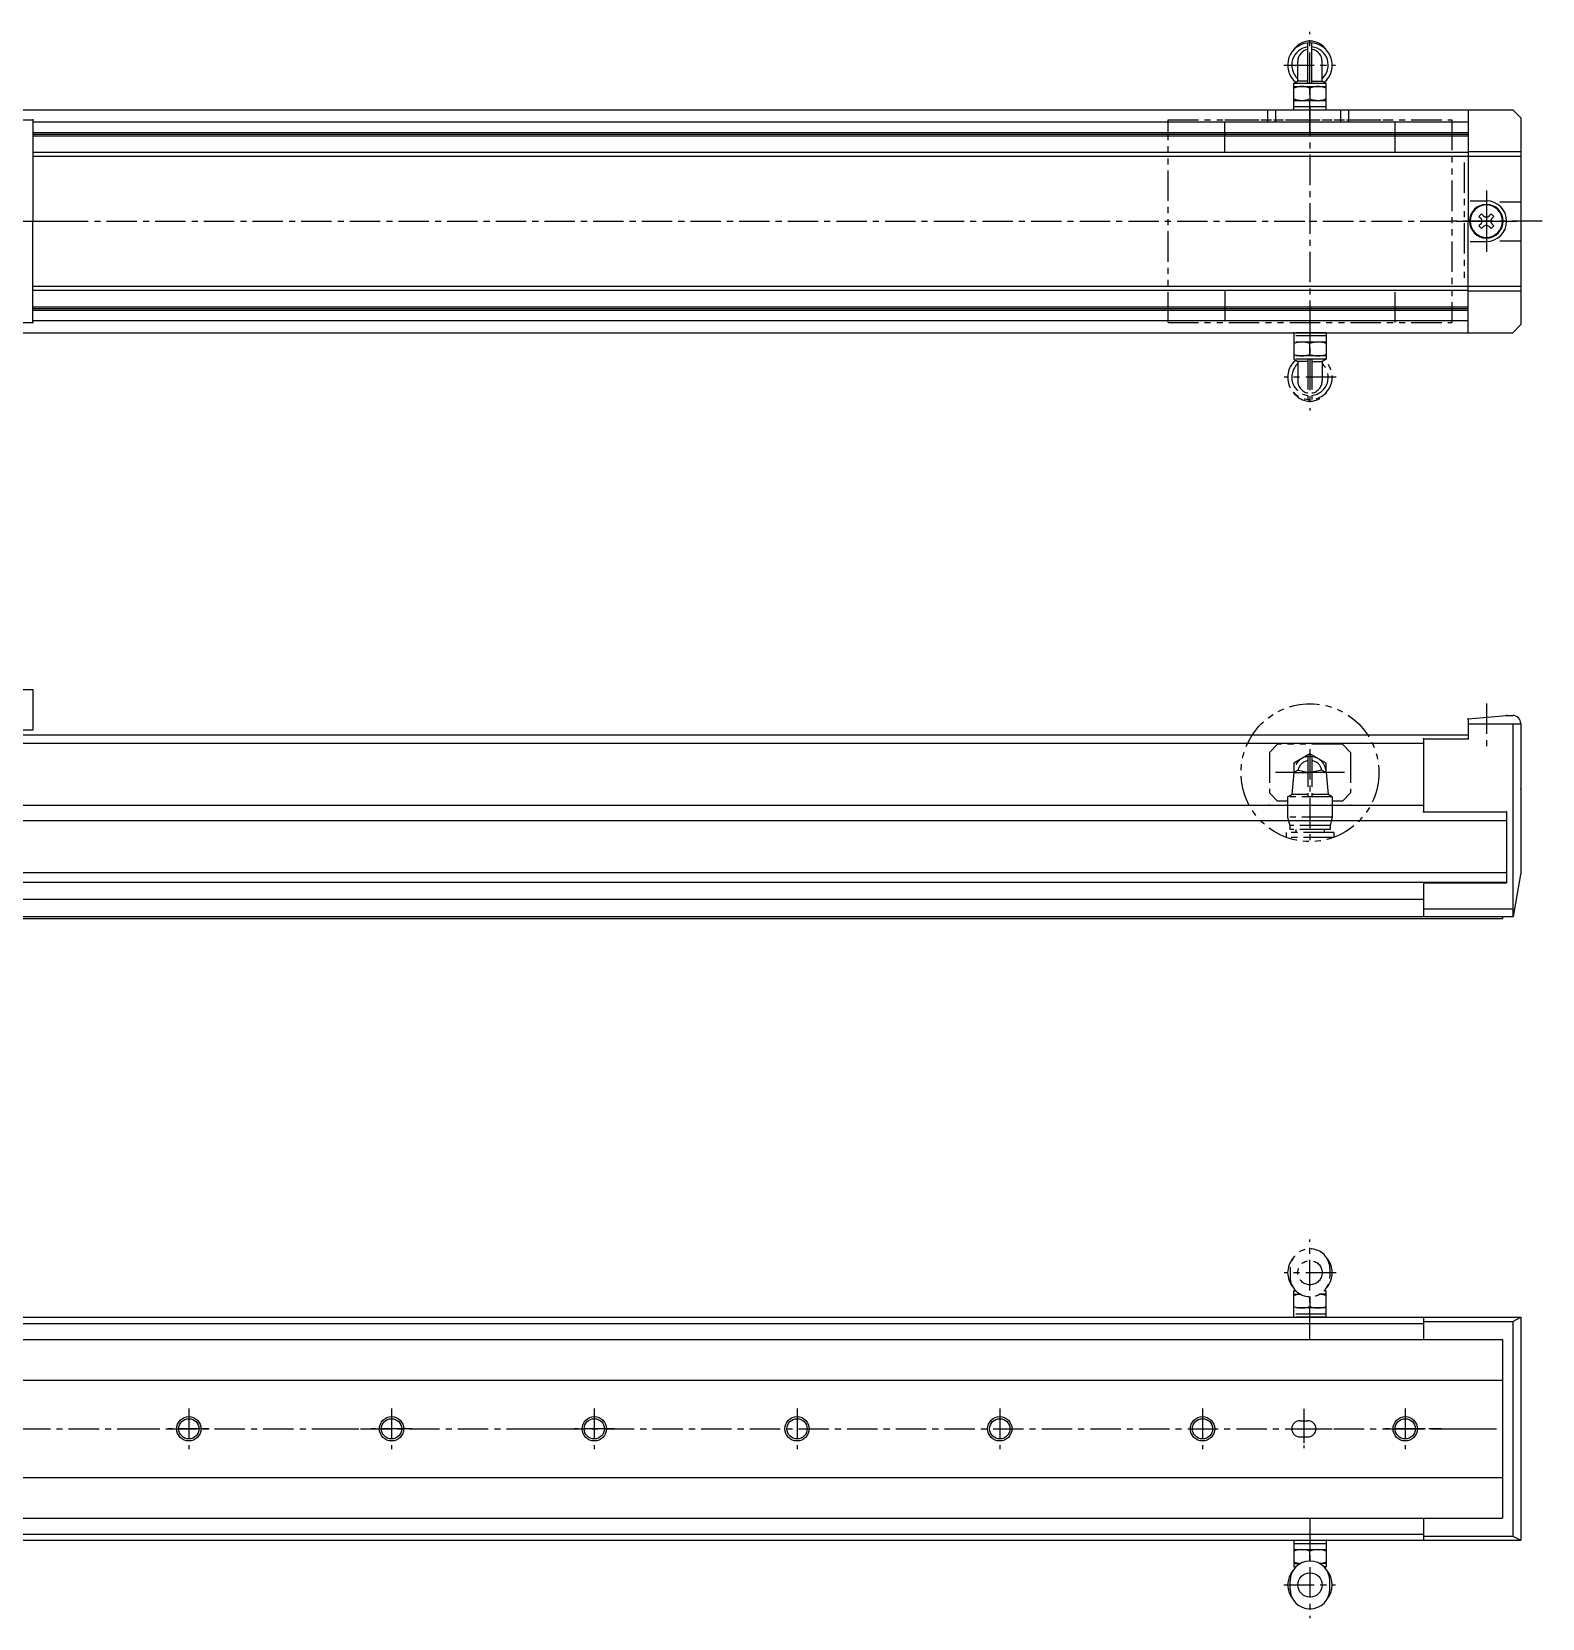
# Model space of a CAD drawing. Extents: x -697 to 64, y 122 to 519.
# Drawn here: x -308.3 to 64.3, y 127.2 to 518.5 of the extents above; entities that cross this region are included whole.
import ezdxf

# ---------------------------------------------------------------- set-up
doc = ezdxf.new("R2010")
doc.units = 0
for name, pattern in [('CENTER', [12, 7.5, -1.5, 1.5, -1.5]), ('CONTINOUS', [0]), ('PHANTOM', [15, 7.5, -1.5, 1.5, -1.5, 1.5, -1.5])]:
    doc.linetypes.add(name, pattern=pattern)
doc.layers.get('0').update_dxf_attribs({"linetype": 'CONTINUOUS'})
doc.layers.add('CENTER', color=1, linetype='CENTER')

msp = doc.modelspace()

# ---------------------------------------------------------------- linework, layer by layer
at = {"color": 7, "linetype": 'CONTINOUS'}
for p, q in [((6.48, 505.79), (6.48, 515.76)), ((7.48, 505.79), (7.48, 515.76)), ((3.98, 506.36), (3.98, 511.19)), ((9.98, 506.36), (9.98, 511.19)), ((2.98, 505.79), (3.98, 506.36)), ((2.98, 499.29), (2.98, 505.79)), ((2.98, 505.79), (10.98, 505.79)), ((2.98, 504.99), (10.98, 504.99)), ((6.48, 506.36), (3.98, 506.36)), ((7.48, 506.36), (9.98, 506.36)), ((10.98, 505.79), (9.98, 506.36)), ((10.98, 499.29), (10.98, 505.79)), ((2.98, 501.59), (10.98, 501.59)), ((6.98, 504.63), (6.98, 501.94)), ((-491.02, 499.29), (45.98, 499.29)), ((-3.52, 499.29), (-3.52, 496.29)), ((-1.52, 499.29), (-1.52, 496.29)), ((2.98, 500.09), (10.98, 500.09)), ((2.98, 499.29), (10.98, 499.29)), ((14.48, 499.29), (14.48, 496.29)), ((16.48, 499.29), (16.48, 496.29)), ((45.98, 499.29), (56.98, 499.29)), ((45.98, 499.29), (45.98, 471.79)), ((58.98, 497.29), (56.98, 499.29)), ((58.98, 497.29), (58.98, 446.29)), ((-321.52, 496.79), (-308.02, 496.79)), ((-308.02, 496.79), (-308.02, 471.79)), ((-308.02, 496.29), (45.98, 496.29)), ((-308.02, 493.69), (45.98, 493.69)), ((-308.02, 493.29), (45.98, 493.29)), ((-308.02, 492.88), (45.98, 492.88)), ((-308.02, 488.79), (45.98, 488.79)), ((-308.02, 487.79), (45.98, 487.79)), ((45.98, 488.99), (58.98, 488.99)), ((45.98, 487.79), (58.98, 487.79)), ((46.49, 476.79), (50.48, 476.79)), ((49.32, 473.6), (48.67, 472.95)), ((49.82, 473.1), (49.32, 473.6)), ((51.64, 473.6), (51.15, 473.1)), ((52.29, 472.95), (51.64, 473.6)), ((53.8, 476.59), (58.98, 476.59)), ((-308.02, 446.79), (-308.02, 471.79)), ((45.98, 444.29), (45.98, 471.79)), ((48.67, 472.95), (49.17, 472.45)), ((49.17, 471.12), (48.67, 470.63)), ((48.67, 470.63), (49.32, 469.98)), ((49.32, 469.98), (49.82, 470.47)), ((51.15, 470.47), (51.64, 469.98)), ((51.64, 469.98), (52.29, 470.63)), ((51.8, 472.45), (52.29, 472.95)), ((52.29, 470.63), (51.8, 471.12)), ((46.49, 466.79), (50.48, 466.79)), ((53.8, 466.98), (58.98, 466.98)), ((-308.02, 455.79), (45.98, 455.79)), ((-308.02, 454.79), (45.98, 454.79)), ((45.98, 455.79), (58.98, 455.79)), ((45.98, 454.59), (58.98, 454.59)), ((-308.02, 450.69), (45.98, 450.69)), ((-308.02, 450.29), (45.98, 450.29)), ((-321.52, 446.79), (-308.02, 446.79)), ((-308.02, 449.88), (45.98, 449.88)), ((-308.02, 447.29), (45.98, 447.29)), ((58.98, 446.29), (56.98, 444.29)), ((-491.02, 444.29), (45.98, 444.29)), ((45.98, 444.29), (56.98, 444.29)), ((-322.02, 356.29), (-308.02, 356.29)), ((-308.02, 356.29), (-308.02, 346.29)), ((45.98, 349.06), (55.48, 349.89)), ((45.98, 349.01), (45.98, 344.09)), ((55.48, 349.89), (56.98, 349.89)), ((-494.9, 345.09), (45.98, 345.09)), ((-308.02, 346.29), (-378.02, 346.29)), ((45.98, 347.79), (58.98, 347.79)), ((56.98, 347.79), (56.98, 300.29)), ((58.98, 347.89), (58.98, 310.63)), ((-494.9, 343.09), (34.98, 343.09)), ((34.98, 344.09), (45.98, 344.09)), ((34.98, 344.09), (34.98, 326.09)), ((-494.9, 327.79), (34.98, 327.79)), ((34.98, 326.09), (55.48, 326.09)), ((55.48, 326.09), (55.48, 311.29)), ((-514.82, 323.96), (55.48, 323.96)), ((-514.82, 311.12), (55.48, 311.12)), ((55.48, 311.29), (55.48, 308.59)), ((57.16, 300.29), (58.98, 310.63)), ((-514.82, 308.79), (55.48, 308.79)), ((34.98, 308.59), (55.48, 308.59)), ((34.98, 308.59), (34.98, 300.29)), ((-494.9, 304.62), (34.98, 304.62)), ((34.98, 302.18), (56.98, 302.18)), ((-494.9, 300.29), (34.98, 300.29)), ((-443.52, 299.79), (-257.93, 299.79)), ((-282.05, 299.79), (54.48, 299.79)), ((34.98, 300.29), (57.16, 300.29)), ((54.48, 300.29), (54.48, 299.79)), ((54.48, 300.29), (56.16, 300.29)), ((-521.02, 201.46), (58.98, 201.46)), ((-496.02, 199.96), (34.98, 199.96)), ((34.98, 201.46), (34.98, 195.96)), ((34.98, 200.46), (56.98, 200.46)), ((56.98, 200.46), (58.98, 201.46)), ((56.98, 200.46), (56.98, 147.46)), ((58.98, 201.46), (58.98, 146.46)), ((-511.02, 195.96), (54.48, 195.96)), ((54.48, 195.96), (54.48, 151.96)), ((-511.02, 185.96), (54.48, 185.96)), ((-511.02, 161.96), (54.48, 161.96)), ((-511.02, 151.96), (54.48, 151.96)), ((34.98, 151.96), (34.98, 146.46)), ((-521.02, 146.46), (58.98, 146.46)), ((-496.02, 147.96), (34.98, 147.96)), ((2.98, 146.46), (2.98, 139.96)), ((2.98, 146.46), (10.98, 146.46)), ((2.98, 145.66), (10.98, 145.66)), ((10.98, 146.46), (10.98, 139.96)), ((34.98, 147.46), (56.98, 147.46)), ((56.98, 147.46), (58.98, 146.46)), ((2.98, 144.16), (10.98, 144.16)), ((6.98, 141.36), (6.98, 143.8)), ((2.98, 140.76), (4.63, 140.76)), ((2.98, 139.96), (3.35, 139.75)), ((2.98, 139.96), (3.55, 139.96)), ((10.98, 140.76), (9.33, 140.76)), ((10.98, 139.96), (10.41, 139.96)), ((10.98, 139.96), (10.61, 139.75)), ((2.08, 134.46), (2.08, 136.46)), ((11.88, 134.46), (11.88, 136.46))]:
    msp.add_line(p, q, dxfattribs=at)
at = {"color": 3, "linetype": 'PHANTOM'}
for p, q in [((-28.02, 496.79), (41.98, 496.79)), ((-28.02, 446.79), (-28.02, 496.79)), ((-14.02, 488.81), (-14.02, 496.79)), ((-14.02, 496.79), (27.98, 496.79)), ((27.98, 488.79), (27.98, 496.79)), ((41.98, 496.79), (41.98, 446.79)), ((-14.02, 488.79), (27.98, 488.79)), ((44.98, 486.28), (44.98, 457.38)), ((-14.02, 454.79), (27.98, 454.79)), ((-14.02, 454.77), (-14.02, 446.79)), ((27.98, 446.79), (27.98, 454.79)), ((-28.02, 446.79), (41.98, 446.79)), ((2.98, 444.29), (2.98, 437.79)), ((10.98, 444.29), (2.98, 444.29)), ((10.98, 443.49), (2.98, 443.49)), ((10.98, 444.29), (10.98, 437.79)), ((10.98, 441.99), (2.98, 441.99)), ((10.98, 438.59), (2.98, 438.59)), ((6.98, 438.94), (6.98, 441.63)), ((10.98, 437.79), (2.98, 437.79)), ((2.98, 437.79), (3.98, 437.21)), ((3.98, 437.21), (3.98, 432.38)), ((6.48, 437.21), (3.98, 437.21)), ((6.48, 437.79), (6.48, 427.81)), ((7.48, 437.79), (7.48, 427.81)), ((7.48, 437.21), (9.98, 437.21)), ((10.98, 437.79), (9.98, 437.21)), ((9.98, 437.21), (9.98, 432.38)), ((-1.02, 342.79), (-3.02, 340.79)), ((-3.02, 340.79), (-3.02, 330.79)), ((14.98, 342.79), (-1.02, 342.79)), ((16.98, 340.79), (14.98, 342.79)), ((16.98, 340.79), (16.98, 330.79)), ((6.98, 340.41), (2.98, 338.1)), ((2.98, 338.1), (2.98, 335.79)), ((6.48, 339.76), (6.48, 329.79)), ((10.98, 338.1), (6.98, 340.41)), ((7.48, 339.76), (7.48, 329.79)), ((10.98, 335.79), (10.98, 338.1)), ((2.98, 335.79), (2.48, 330.36)), ((4.04, 336.4), (2.98, 335.79)), ((2.98, 335.79), (6.48, 335.79)), ((4.04, 336.4), (6.48, 335.89)), ((9.92, 336.4), (7.48, 335.89)), ((9.92, 336.4), (10.98, 335.79)), ((10.98, 335.79), (11.48, 330.36)), ((-1.02, 328.79), (-3.02, 330.79)), ((1.48, 328.79), (-1.02, 328.79)), ((1.48, 329.79), (2.48, 330.36)), ((1.48, 329.79), (1.48, 324.79)), ((12.48, 329.79), (1.48, 329.79)), ((6.48, 330.36), (2.48, 330.36)), ((11.48, 330.36), (7.48, 330.36)), ((12.48, 329.79), (11.48, 330.36)), ((12.48, 329.79), (12.48, 324.79)), ((14.98, 328.79), (12.48, 328.79)), ((14.98, 328.79), (16.98, 330.79)), ((1.48, 324.79), (1.98, 322.79)), ((12.48, 324.79), (1.48, 324.79)), ((12.48, 324.79), (11.98, 322.79)), ((1.08, 320.99), (1.08, 319.79)), ((12.88, 320.99), (1.08, 320.99)), ((11.98, 322.79), (1.98, 322.79)), ((1.98, 322.79), (1.98, 321.79)), ((11.98, 321.79), (1.98, 321.79)), ((3.48, 321.79), (3.48, 320.99)), ((10.48, 321.79), (10.48, 320.99)), ((11.98, 322.79), (11.98, 321.79)), ((12.88, 320.99), (12.88, 319.79)), ((12.88, 319.79), (1.08, 319.79)), ((2.08, 213.46), (2.08, 211.46)), ((11.88, 213.46), (11.88, 211.46)), ((2.98, 207.96), (3.35, 208.17)), ((2.98, 207.96), (3.55, 207.96)), ((2.98, 201.46), (2.98, 207.96)), ((10.98, 207.96), (10.41, 207.96)), ((10.98, 207.96), (10.61, 208.17)), ((10.98, 201.46), (10.98, 207.96)), ((2.98, 207.16), (4.63, 207.16)), ((10.98, 203.76), (2.98, 203.76)), ((6.98, 206.56), (6.98, 204.12)), ((10.98, 207.16), (9.33, 207.16)), ((10.98, 202.26), (2.98, 202.26)), ((10.98, 201.46), (2.98, 201.46))]:
    msp.add_line(p, q, dxfattribs=at)
at = {"color": 7, "linetype": 'CENTER'}
for p, q in [((5.48, 178.87), (5.48, 169.15)), ((5.48, 177.45), (5.48, 170.46))]:
    msp.add_line(p, q, dxfattribs=at)
at = {"color": 7, "linetype": 'CONTINUOUS'}
for p, q in [((4.48, 175.96), (6.48, 175.96)), ((4.48, 171.96), (6.48, 171.96))]:
    msp.add_line(p, q, dxfattribs=at)
at = {"color": 3, "linetype": 'PHANTOM'}
for centre, radius in [((6.98, 335.79), 17), ((6.98, 212.46), 3)]:
    msp.add_circle(centre, radius, dxfattribs=at)
at = {"color": 7, "linetype": 'CONTINOUS'}
for centre, radius in [((-269.52, 173.96), 3), ((-269.52, 173.96), 2.5), ((-219.52, 173.96), 3), ((-219.52, 173.96), 2.5), ((-169.52, 173.96), 3), ((-169.52, 173.96), 2.5), ((-119.52, 173.96), 3), ((-119.52, 173.96), 2.5), ((-69.52, 173.96), 3), ((-69.52, 173.96), 2.5), ((-19.52, 173.96), 3), ((-19.52, 173.96), 2.5), ((30.48, 173.96), 3), ((30.48, 173.96), 2.5), ((6.98, 135.46), 3)]:
    msp.add_circle(centre, radius, dxfattribs=at)
for centre, radius, start, end in [((6.98, 510.29), 5.5, 309.8225, 230.1775), ((6.98, 510.29), 4.5, 96.3794, 228.1897), ((6.98, 511.29), 4.9, 32.3231, 147.6768), ((6.98, 511.19), 3, 99.5941, 180), ((6.98, 510.29), 4.5, 311.8103, 83.6206), ((6.98, 511.19), 3, 0, 80.4059), ((4.98, 499.21), 5.78, 69.7438, 110.2561), ((8.98, 499.21), 5.78, 69.7439, 110.2561), ((4.98, 507.36), 5.78, 249.7439, 290.2561), ((8.98, 507.36), 5.78, 249.7439, 290.2561), ((50.48, 471.79), 4.15, 0, 359.9997), ((50.48, 471.79), 4, 0, 359.9997), ((50.48, 471.79), 5, 270, 90), ((48.5, 471.79), 0.94, 315, 45), ((50.48, 473.77), 0.94, 225.0001, 315), ((50.48, 469.81), 0.94, 45, 135.0001), ((52.46, 471.79), 0.94, 135.0001, 225.0001), ((56.98, 347.89), 2, 0, 90), ((6.98, 136.46), 4.9, 0, 180), ((4.98, 138.39), 5.78, 69.7439, 110.2561), ((4.98, 146.54), 5.78, 249.7439, 266.706), ((8.98, 138.39), 5.78, 69.7439, 110.2561), ((8.98, 146.54), 5.78, 273.2941, 290.2561), ((6.98, 135.46), 5.5, 138.8389, 221.1611), ((6.98, 135.46), 5.5, 318.839, 41.1612), ((6.98, 134.46), 4.9, 180, 0)]:
    msp.add_arc(centre, radius, start, end, dxfattribs=at)
at = {"color": 3, "linetype": 'PHANTOM'}
for centre, radius, start, end in [((4.98, 436.21), 5.78, 69.7439, 110.2561), ((4.98, 444.36), 5.78, 249.7439, 290.2561), ((8.98, 436.21), 5.78, 69.7439, 110.2561), ((8.98, 444.36), 5.78, 249.7438, 290.2561), ((6.98, 433.29), 5.5, 129.8225, 50.1775), ((6.98, 433.29), 4.5, 131.8103, 263.6206), ((6.98, 433.29), 4.5, 276.3794, 48.1897), ((6.98, 432.38), 3, 180, 260.4059), ((6.98, 432.38), 3, 279.5941, 0), ((6.98, 432.29), 4.9, 212.3231, 327.6768), ((6.98, 335.79), 4, 0.0002, 180.0001), ((6.98, 335.79), 3, 99.594, 168.1896), ((6.98, 335.79), 3, 11.8104, 80.406), ((6.98, 212.46), 5.5, 138.839, 221.1612), ((6.98, 213.46), 4.9, 0, 180), ((6.98, 212.46), 5.5, 318.8389, 41.1611), ((6.98, 211.46), 4.9, 180.0001, 0), ((4.98, 201.39), 5.78, 93.2941, 110.2561), ((4.98, 209.54), 5.78, 249.7439, 290.2561), ((8.98, 209.54), 5.78, 249.7439, 290.2561), ((8.98, 201.39), 5.78, 69.7439, 86.706)]:
    msp.add_arc(centre, radius, start, end, dxfattribs=at)
at = {"color": 7, "linetype": 'CONTINUOUS'}
for centre, start, end in [((4.48, 173.96), 90, 270), ((6.48, 173.96), 270, 90)]:
    msp.add_arc(centre, 2, start, end, dxfattribs=at)
at = {"color": 7, "linetype": 'CONTINOUS'}
for p in [(6.98, 499.29), (6.98, 499.29), (6.98, 499.29), (10.98, 499.29), (-308.02, 496.79), (-308.02, 471.79), (6.98, 471.79), (45.98, 471.79), (50.48, 471.79), (50.48, 471.79), (58.98, 471.79), (-308.02, 446.79), (2.98, 444.29), (6.98, 444.29), (6.98, 444.29), (6.98, 444.29), (6.98, 444.29), (45.98, 444.29), (45.98, 349.06), (45.98, 349.01), (55.48, 349.89), (34.98, 344.09), (45.98, 344.09), (6.98, 335.79), (6.98, 335.79), (6.98, 335.79), (6.98, 335.79), (58.98, 331.79), (-3.02, 327.79), (16.98, 327.79), (34.98, 326.09), (55.48, 326.09), (6.98, 319.79), (55.48, 311.29), (2.98, 201.46), (6.98, 201.46), (6.98, 201.46), (6.98, 201.46), (6.98, 146.46), (6.98, 146.46), (6.98, 146.46), (6.98, 146.46), (10.98, 146.46)]:
    msp.add_point(p, dxfattribs=at)
at = {"layer": 'CENTER', "color": 1, "linetype": 'CENTER'}
for p, q in [((6.98, 493.93), (6.98, 518.51)), ((0.53, 510.29), (13.31, 510.29)), ((6.98, 500.21), (6.98, 444.45)), ((50.48, 479.33), (50.48, 464.25)), ((50.48, 479.33), (50.48, 464.25)), ((50.48, 477.79), (50.48, 465.79)), ((50.48, 476.79), (50.48, 466.79)), ((-565.81, 471.79), (52.75, 471.79)), ((-391.17, 471.79), (-300.85, 471.79)), ((-379.57, 471.79), (-300.85, 471.79)), ((64.27, 471.79), (41.14, 471.79)), ((42.94, 471.79), (58.02, 471.79)), ((42.94, 471.79), (58.02, 471.79)), ((44.48, 471.79), (56.48, 471.79)), ((6.98, 449.65), (6.98, 425.06)), ((13.44, 433.29), (0.65, 433.29)), ((50.48, 352.83), (50.48, 341.17)), ((6.98, 341.61), (6.98, 317.8)), ((15.48, 335.79), (-1.52, 335.79)), ((12.65, 335.79), (1.89, 335.79)), ((6.98, 196.1), (6.98, 220.69)), ((13.44, 212.46), (0.65, 212.46)), ((-269.52, 178.96), (-269.52, 168.96)), ((-219.52, 178.96), (-219.52, 168.96)), ((-169.52, 178.96), (-169.52, 168.96)), ((-119.52, 178.96), (-119.52, 168.96)), ((-69.52, 178.96), (-69.52, 168.96)), ((-19.52, 178.96), (-19.52, 168.96)), ((30.48, 178.96), (30.48, 168.96)), ((-527.17, 173.96), (52.98, 173.96)), ((-285.08, 173.96), (-276.2, 173.96)), ((-285.08, 173.96), (-276.2, 173.96)), ((-264.52, 173.96), (-274.52, 173.96)), ((-235.08, 173.96), (-226.2, 173.96)), ((-235.08, 173.96), (-226.2, 173.96)), ((-214.52, 173.96), (-224.52, 173.96)), ((-185.08, 173.96), (-176.2, 173.96)), ((-185.08, 173.96), (-176.2, 173.96)), ((-164.52, 173.96), (-174.52, 173.96)), ((4.92, 173.96), (13.8, 173.96)), ((4.92, 173.96), (13.8, 173.96)), ((35.48, 173.96), (25.48, 173.96)), ((27.42, 173.96), (36.3, 173.96)), ((27.42, 173.96), (36.3, 173.96)), ((39.42, 173.96), (36.3, 173.96)), ((39.42, 173.96), (36.3, 173.96)), ((39.42, 173.96), (36.3, 173.96)), ((39.42, 173.96), (36.3, 173.96)), ((43.42, 173.96), (52.3, 173.96)), ((43.42, 173.96), (52.3, 173.96)), ((6.98, 151.82), (6.98, 127.24)), ((0.53, 135.46), (13.31, 135.46))]:
    msp.add_line(p, q, dxfattribs=at)

doc.saveas('drawing.dxf')
